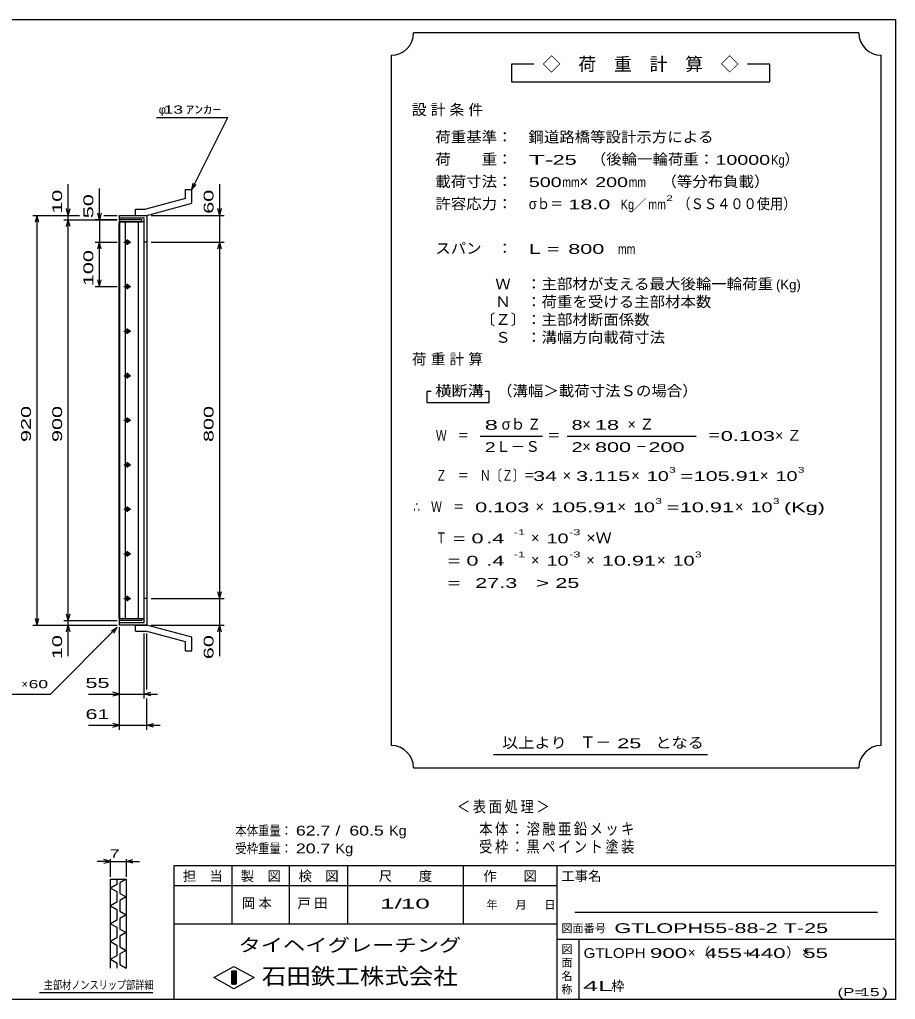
# Model space of a CAD drawing. Units: millimetres, scale not verified. Extents: x -1820 to 1731, y -1282 to 1054.
# Drawn here: x -235 to 1731, y -1146 to 1054 of the extents above; entities that cross this region are included whole.
import ezdxf
from ezdxf.enums import TextEntityAlignment as Align

# ---------------------------------------------------------------- set-up
doc = ezdxf.new("R2010")
doc.units = ezdxf.units.MM
doc.header["$LTSCALE"] = 10
for name, color, linetype, lineweight in [('0_2', 150, 'Continuous', 25), ('16', 3, 'Continuous', 25), ('19', 6, 'Continuous', 25), ('22', 2, 'Continuous', 25), ('32', 4, 'Continuous', 25)]:
    doc.layers.add(name, color=color, linetype=linetype, lineweight=lineweight)
doc.styles.add('ベクトル', font='')
doc.styles.get('ベクトル').set_extended_font_data('ベクトル')

msp = doc.modelspace()

# ---------------------------------------------------------------- linework, layer by layer
at = {"layer": '0_2'}
for p, q in [((-1729, 1053.5), (1731, 1053.5)), ((1731, 1053.5), (1731, -1146.5)), ((1731, -846.5), (111, -846.5)), ((111, -846.5), (111, -1146.5)), ((241, -846.5), (241, -976.5)), ((371, -976.5), (371, -846.5)), ((501, -846.5), (501, -976.5)), ((761, -976.5), (761, -846.5)), ((971, -846.5), (971, -1146.5)), ((971, -891.5), (111, -891.5)), ((1691, -951.5), (1011, -951.5)), ((111, -976.5), (971, -976.5)), ((971, -1011.5), (1731, -1011.5)), ((1021, -1146.5), (1021, -1011.5)), ((201, -1097.5), (246, -1072.5)), ((246, -1072.5), (291, -1097.5)), ((246, -1122.5), (201, -1097.5)), ((241, -1082.5), (251, -1082.5)), ((241, -1112.5), (241, -1082.5)), ((241, -1082.5), (243, -1082.5)), ((243, -1082.5), (243, -1112.5)), ((245, -1112.5), (245, -1082.5)), ((245, -1082.5), (247, -1082.5)), ((291, -1097.5), (246, -1122.5)), ((247, -1082.5), (247, -1112.5)), ((249, -1112.5), (249, -1082.5)), ((249, -1082.5), (251, -1082.5)), ((251, -1082.5), (251, -1112.5)), ((251, -1082.5), (251, -1112.5)), ((251, -1112.5), (241, -1112.5)), ((243, -1112.5), (245, -1112.5)), ((247, -1112.5), (249, -1112.5)), ((1731, -1146.5), (-1729, -1146.5))]:
    msp.add_line(p, q, dxfattribs=at)
at = {"layer": '16'}
for p, q in [((-11.7, -291.5), (-11.7, 599.5)), ((-11.7, 599.5), (-11, 599.5)), ((39, 604), (-11, 604)), ((-11, 604), (-11, 599.5)), ((-11, 599.5), (39, 599.5)), ((-11, 599.5), (-11, -291.5)), ((44, 599.5), (-11, 599.5)), ((1.5, 599.5), (1.5, -291.5)), ((31.5, -291.5), (31.5, 599.5)), ((39, 599.5), (39, 604)), ((44, -291.5), (44, 599.5)), ((-1.5, 554), (14.5, 554)), ((8.5, 557), (4.5, 557)), ((4.5, 551), (8.5, 551)), ((6.5, 560), (6.5, 548)), ((-1.5, 454), (14.5, 454)), ((8.5, 457), (4.5, 457)), ((4.5, 451), (8.5, 451)), ((6.5, 460), (6.5, 448)), ((-1.5, 354), (14.5, 354)), ((8.5, 357), (4.5, 357)), ((6.5, 360), (6.5, 348)), ((4.5, 351), (8.5, 351)), ((-1.5, 254), (14.5, 254)), ((8.5, 257), (4.5, 257)), ((4.5, 251), (8.5, 251)), ((6.5, 260), (6.5, 248)), ((-1.5, 154), (14.5, 154)), ((8.5, 157), (4.5, 157)), ((6.5, 160), (6.5, 148)), ((4.5, 151), (8.5, 151)), ((-1.5, 54), (14.5, 54)), ((8.5, 57), (4.5, 57)), ((4.5, 51), (8.5, 51)), ((6.5, 60), (6.5, 48)), ((8.5, -43), (4.5, -43)), ((6.5, -40), (6.5, -52)), ((-1.5, -46), (14.5, -46)), ((4.5, -49), (8.5, -49)), ((-1.5, -146), (14.5, -146)), ((8.5, -143), (4.5, -143)), ((4.5, -149), (8.5, -149)), ((6.5, -140), (6.5, -152)), ((6.5, -240), (6.5, -252)), ((-1.5, -246), (14.5, -246)), ((8.5, -243), (4.5, -243)), ((4.5, -249), (8.5, -249)), ((-11, -291.5), (-11.7, -291.5)), ((-11, -291.5), (39, -291.5)), ((-11, -296), (-11, -291.5)), ((-11, -291.5), (44, -291.5)), ((39, -296), (-11, -296)), ((39, -291.5), (39, -296))]:
    msp.add_line(p, q, dxfattribs=at)
for centre, radius, start, end in [((4.5, 554), 3, 90, 270), ((6.5, 554), 4, 46.6, 133.4), ((6.5, 554), 4, 226.6, 313.4), ((8.5, 554), 3, 270, 90), ((4.5, 454), 3, 90, 270), ((6.5, 454), 4, 46.6, 133.4), ((6.5, 454), 4, 226.6, 313.4), ((8.5, 454), 3, 270, 90), ((4.5, 354), 3, 90, 270), ((6.5, 354), 4, 46.6, 133.4), ((8.5, 354), 3, 270, 90), ((6.5, 354), 4, 226.6, 313.4), ((4.5, 254), 3, 90, 270), ((6.5, 254), 4, 46.6, 133.4), ((6.5, 254), 4, 226.6, 313.4), ((8.5, 254), 3, 270, 90), ((4.5, 154), 3, 90, 270), ((6.5, 154), 4, 46.6, 133.4), ((8.5, 154), 3, 270, 90), ((6.5, 154), 4, 226.6, 313.4), ((4.5, 54), 3, 90, 270), ((6.5, 54), 4, 46.6, 133.4), ((6.5, 54), 4, 226.6, 313.4), ((8.5, 54), 3, 270, 90), ((4.5, -46), 3, 90, 270), ((6.5, -46), 4, 46.6, 133.4), ((8.5, -46), 3, 270, 90), ((6.5, -46), 4, 226.6, 313.4), ((4.5, -146), 3, 90, 270), ((6.5, -146), 4, 46.6, 133.4), ((6.5, -146), 4, 226.6, 313.4), ((8.5, -146), 3, 270, 90), ((6.5, -246), 4, 46.6, 133.4), ((4.5, -246), 3, 90, 270), ((6.5, -246), 4, 226.6, 313.4), ((8.5, -246), 3, 270, 90)]:
    msp.add_arc(centre, radius, start, end, dxfattribs=at)
at = {"layer": '19'}
for p, q in [((137, 672), (151, 672)), ((137, 652), (137, 672)), ((151, 641), (151, 672)), ((137, 652), (48, 628)), ((50, 614), (151, 641)), ((25, 628), (48, 628)), ((25, 614), (25, 628)), ((-11, 604), (-11, 614)), ((-11, 614), (49, 614)), ((44, 608), (-11, 608)), ((25, 614), (50, 614)), ((44, -300), (44, 608)), ((49, 614), (50, 613)), ((50, 613), (50, -305)), ((50, 554), (44, 554)), ((50, -246), (44, -246)), ((-11, -306), (-11, -296)), ((-11, -300), (44, -300)), ((49, -306), (-11, -306)), ((25, -306), (50, -306)), ((25, -320), (25, -306)), ((50, -305), (49, -306)), ((151, -333), (50, -306)), ((25, -320), (48, -320)), ((137, -344), (48, -320)), ((137, -364), (137, -344)), ((151, -364), (151, -333)), ((137, -364), (151, -364))]:
    msp.add_line(p, q, dxfattribs=at)
at = {"layer": '22', "color": 4}
for p, q in [((1649, 1023.5), (649, 1023.5)), ((599, 973.5), (599, -576.5)), ((1699, -576.5), (1699, 973.5)), ((919, 953.5), (869, 953.5)), ((869, 953.5), (869, 913.5)), ((1449, 953.5), (1399, 953.5)), ((1449, 913.5), (1449, 953.5)), ((869, 913.5), (1449, 913.5)), ((72, 834), (232, 834)), ((151, 672), (232, 834)), ((-126, 614), (-126, 684)), ((151, 672), (154, 686.6)), ((151, 672), (161, 683)), ((214, 614), (214, 684)), ((-56, 604), (-56, 674)), ((-126, 614), (-130, 629)), ((-126, 614), (-122, 629)), ((-56, 604), (-60, 619)), ((-52, 619), (-56, 604)), ((214, 614), (210, 629)), ((214, 614), (218, 629)), ((-206, 614), (-101, 614)), ((-200, 599), (-196, 614)), ((-192, 599), (-196, 614)), ((-196, -306), (-196, 614)), ((-136, 614), (-101, 614)), ((-136, 604), (-16, 604)), ((-130, 589), (-126, 604)), ((-126, 604), (-126, 614)), ((-122, 589), (-126, 604)), ((-126, -296), (-126, 604)), ((-16, 604), (-66, 604)), ((-56, 604), (-56, 554)), ((-46, 614), (-16, 614)), ((-46, 614), (-16, 614)), ((60, 614), (224, 614)), ((214, 554), (214, 614)), ((-66, 554), (-16, 554)), ((-60, 539), (-56, 554)), ((-52, 539), (-56, 554)), ((-56, 454), (-56, 554)), ((60, 554), (224, 554)), ((210, 539), (214, 554)), ((218, 539), (214, 554)), ((214, -246), (214, 554)), ((-56, 454), (-60, 469)), ((-56, 454), (-52, 469)), ((-66, 454), (-16, 454)), ((689, 218.5), (679, 218.5)), ((679, 218.5), (679, 193.5)), ((819, 218.5), (809, 218.5)), ((819, 193.5), (819, 218.5)), ((679, 193.5), (819, 193.5)), ((799, 118.5), (939, 118.5)), ((994, 118.5), (1284, 118.5)), ((214, -246), (210, -231)), ((214, -246), (218, -231)), ((60, -246), (224, -246)), ((214, -306), (214, -246)), ((-126, -296), (-130, -281)), ((-126, -296), (-122, -281)), ((-206, -306), (-16, -306)), ((-196, -306), (-200, -291)), ((-196, -306), (-192, -291)), ((-136, -296), (-16, -296)), ((-136, -306), (-16, -306)), ((-130, -321), (-126, -306)), ((-126, -306), (-126, -296)), ((-122, -321), (-126, -306)), ((-126, -376), (-126, -306)), ((60, -306), (224, -306)), ((210, -321), (214, -306)), ((218, -321), (214, -306)), ((214, -376), (214, -306)), ((-166, -461), (-16, -311)), ((-29, -319), (-16, -311)), ((-24, -324), (-16, -311)), ((-11, -471), (-11, -311)), ((-11, -541), (-11, -311)), ((44, -471), (44, -325)), ((50, -451), (50, -325)), ((-366, -461), (-166, -461)), ((-81, -461), (-11, -461)), ((-11, -461), (-26, -457)), ((-26, -465), (-11, -461)), ((-11, -461), (44, -461)), ((44, -461), (59, -457)), ((59, -465), (44, -461)), ((44, -461), (74, -461)), ((50, -541), (50, -471)), ((-11, -531), (-26, -527)), ((50, -531), (65, -527)), ((-81, -531), (-11, -531)), ((-26, -535), (-11, -531)), ((-11, -531), (50, -531)), ((65, -535), (50, -531)), ((50, -531), (80, -531)), ((829, -596.5), (1309, -596.5)), ((649, -626.5), (1649, -626.5))]:
    msp.add_line(p, q, dxfattribs=at)
for centre, start, end in [((599, 1023.5), 270, 0), ((1699, 1023.5), 180, 270), ((599, -626.5), 0, 90), ((1699, -626.5), 90, 180)]:
    msp.add_arc(centre, 50, start, end, dxfattribs=at)
at = {"layer": '32'}
for p, q in [((-31, -836.5), (-46, -832.5)), ((-31, -871.5), (-31, -831.5)), ((4, -831.5), (4, -871.5)), ((4, -836.5), (19, -832.5)), ((-31, -836.5), (-61, -836.5)), ((-46, -840.5), (-31, -836.5)), ((-31, -836.5), (4, -836.5)), ((19, -840.5), (4, -836.5)), ((4, -836.5), (34, -836.5)), ((-31, -876.5), (4, -876.5)), ((-31, -1076.5), (-31, -876.5)), ((-17, -876.5), (-17, -888.5)), ((4, -876.5), (-10, -884.5)), ((4, -876.5), (4, -1076.5)), ((-17, -888.5), (-31, -896.5)), ((-31, -896.5), (-17, -904.5)), ((-10, -884.5), (-10, -908.5)), ((-17, -904.5), (-17, -928.5)), ((-10, -908.5), (4, -916.5)), ((4, -916.5), (-10, -924.5)), ((-17, -928.5), (-31, -936.5)), ((-31, -936.5), (-17, -944.5)), ((-17, -944.5), (-17, -968.5)), ((-10, -924.5), (-10, -948.5)), ((-10, -948.5), (4, -956.5)), ((4, -956.5), (-10, -964.5)), ((-10, -964.5), (-10, -988.5)), ((-17, -968.5), (-31, -976.5)), ((-31, -976.5), (-17, -984.5)), ((-17, -984.5), (-17, -1008.5)), ((-10, -988.5), (4, -996.5)), ((-17, -1008.5), (-31, -1016.5)), ((4, -996.5), (-10, -1004.5)), ((-10, -1004.5), (-10, -1028.5)), ((-31, -1016.5), (-17, -1024.5)), ((-17, -1024.5), (-17, -1048.5)), ((-10, -1028.5), (4, -1036.5)), ((-17, -1048.5), (-31, -1056.5)), ((4, -1036.5), (-10, -1044.5)), ((-10, -1044.5), (-10, -1068.5)), ((-31, -1056.5), (-17, -1064.5)), ((-17, -1064.5), (-17, -1076.5)), ((-10, -1068.5), (4, -1076.5)), ((64, -1131.5), (-191, -1131.5))]:
    msp.add_line(p, q, dxfattribs=at)

# ---------------------------------------------------------------- texts
at = {"layer": '0_2', "style": 'ベクトル'}
for s, height, p in [('担\u3000当', 21.99, (131, -869.5)), ('製\u3000図', 21.99, (261, -869.5)), ('検\u3000図', 21.99, (391, -869.5)), ('尺\u3000\u3000度', 21.99, (571, -869.5)), ('作\u3000\u3000図', 21.99, (806, -869.5)), ('工事名', 21.99, (981, -869.5)), ('年', 18.3, (813, -934)), ('月', 18.3, (878, -934)), ('日', 18.3, (943, -934)), ('図面番号', 18.33, (981, -987)), ('図', 18.3, (981, -1034)), ('面', 18.3, (981, -1064)), ('名', 18.3, (981, -1094)), ('称', 18.3, (981, -1124))]:
    msp.add_text(s, height=height, dxfattribs=at).set_placement(p, align=Align.MIDDLE_LEFT)
at = {"layer": '0_2', "color": 222, "style": 'ベクトル'}
for s, height, width, p in [('タイヘイグレーチング', 29.33, 1.25, (256, -1024.5)), ('石田鉄工株式会社', 36.66, 1.1, (308.5, -1094.5))]:
    msp.add_text(s, height=height, dxfattribs=dict(at, width=width)).set_placement(p, align=Align.MIDDLE_LEFT)
at = {"layer": '22', "style": 'ベクトル'}
for s, height, p in [('◇\u3000荷\u3000重\u3000計\u3000算\u3000◇', 29.33, (939, 953.5)), ('φ', 18.3, (77, 851.5)), ('）', 24.2, (1482, 740)), ('×', 24.2, (1022, 690)), ('／', 22, (1141.5, 638.5)), ('(Kg)', 21.99, (1463, 458.5)), ('σｂ', 24.19, (847, 145)), ('×', 24.2, (1028, 145)), ('Ｌ－Ｓ', 24.19, (834, 95)), ('×', 24.2, (1028, 95)), ('×', 24.2, (984, 30)), ('×', 24.2, (1138, 30)), ('×', 24.2, (1427, 30)), ('×', 24.2, (923, -40)), ('×', 24.2, (1107, -40)), ('×', 24.2, (1371, -40)), ('×', 24.2, (913, -110)), ('×', 24.2, (913, -160)), ('×', 24.2, (1037, -160)), ('×', 24.2, (1196, -160)), ('×', 18.3, (-231, -438.5)), ('Ｔ－', 25.66, (1023, -569)), ('枠', 22, (1093, -1116.5))]:
    msp.add_text(s, height=height, dxfattribs=at).set_placement(p, align=Align.MIDDLE_LEFT)
for s, height, width, p in [(' 13 ', 18.33, 1.6, (77, 851.5)), ('ｱﾝｶｰ', 18.33, 1.6, (137, 851.5)), ('荷重基準：\u3000', 24.19, 1.05, (698, 790)), ('鋼道路橋等設計示方による', 24.19, 1.05, (907, 790)), ('荷\u3000\u3000重：\u3000', 24.19, 1.05, (698, 740)), ('T-', 21.99, 2, (908, 738.5)), (' 25 ', 21.99, 1.65, (948, 738.5)), ('（後輪一輪荷重：', 24.19, 1.05, (1047, 740)), ('10000', 21.99, 1.5, (1327, 738.5)), ('Kg', 21.99, 0.85, (1452, 738.5)), ('載荷寸法：\u3000', 24.19, 1.05, (698, 690)), ('\u3000（等分布負載）', 24.19, 1.05, (1171, 690)), ('500', 21.99, 1.5, (908, 688.5)), ('mm', 21.99, 0.8, (983, 688.5)), ('200', 21.99, 1.5, (1057, 688.5)), ('mm', 21.99, 0.8, (1132, 688.5)), ('許容応力：\u3000', 24.19, 1.05, (698, 640)), ('σｂ＝', 24.19, 0.9, (908, 640)), (' 18.0', 21.99, 1.65, (983, 638.5)), ('Kg', 21.99, 0.85, (1114, 638.5)), ('mm', 21.99, 0.8, (1176.5, 638.5)), ('2', 13.2, 1.5, (1216.5, 652.5)), ('（ＳＳ４００使用）', 24.19, 0.9, (1241.5, 640)), ('スパン\u3000：\u3000', 24.19, 1.05, (698, 540)), ('L =', 21.99, 1.65, (908, 538.5)), (' 800 ', 21.99, 1.65, (983, 538.5)), ('mm', 21.99, 0.8, (1108, 538.5)), ('\u3000Ｗ\u3000：主部材が支える最大後輪一輪荷重', 24.19, 1.05, (798, 460)), ('\u3000Ｎ\u3000：荷重を受ける主部材本数', 24.19, 1.05, (798, 420)), ('〔Ｚ〕：主部材断面係数', 24.19, 1.05, (798, 380)), ('\u3000Ｓ\u3000：溝幅方向載荷寸法', 24.19, 1.05, (798, 340)), ('横断溝', 24.19, 1.1, (698, 220)), ('\u3000（溝幅＞載荷寸法Ｓの場合）', 24.19, 1.05, (802, 220)), ('8', 22, 1.8, (809, 143.5)), ('Ｚ', 24.2, 0.9, (905, 145)), ('8', 22, 1.5, (1004, 143.5)), (' 18 ', 21.99, 1.65, (1043, 143.5)), ('Ｗ\u3000＝', 24.19, 0.75, (699, 120)), ('＝', 24.2, 0.9, (949, 120)), ('＝', 24.2, 0.9, (1309, 120)), ('0.103', 21.99, 1.65, (1339, 118.5)), ('2', 22, 1.5, (809, 93.5)), ('2', 22, 1.5, (1004, 93.5)), (' 800 ', 21.99, 1.65, (1043, 93.5)), ('－', 24.2, 0.75, (1148, 95)), (' 200 ', 21.99, 1.65, (1163, 93.5)), ('Ｚ\u3000＝\u3000Ｎ〔Ｚ〕＝', 24.19, 0.75, (699, 30)), ('3', 13.2, 1.5, (1223, 42.5)), ('3', 13.2, 1.5, (1512, 42.5)), (' 34 ', 21.99, 1.65, (904, 28.5)), ('3.115', 21.99, 1.65, (1014, 28.5)), ('10', 21.99, 1.5, (1173, 28.5)), ('=', 22, 1.7, (1248, 28.5)), ('105.91', 21.99, 1.65, (1278, 28.5)), ('10', 21.99, 1.5, (1462, 28.5)), ('3', 13.2, 1.5, (1192, -27.5)), ('3', 13.2, 1.5, (1456, -27.5)), ('∴\u3000Ｗ\u3000＝', 24.19, 0.75, (649, -40)), (' 0.103', 21.99, 1.65, (774, -41.5)), ('105.91', 21.99, 1.65, (958, -41.5)), ('10', 21.99, 1.5, (1142, -41.5)), ('=', 22, 1.7, (1217, -41.5)), ('10.91', 21.99, 1.65, (1247, -41.5)), ('10', 21.99, 1.5, (1406, -41.5)), ('(Kg)', 21.99, 1.65, (1481, -41.5)), ('Ｔ', 24.2, 0.75, (699, -110)), (' = 0', 21.99, 1.65, (724, -111.5)), (' .4 ', 21.99, 1.65, (799, -111.5)), ('-1', 13.2, 1.65, (874, -97.5)), ('10', 21.99, 1.5, (948, -111.5)), ('-3', 13.2, 1.65, (998, -97.5)), ('×Ｗ', 24.19, 1.1, (1037, -110)), ('  = 0', 21.99, 1.65, (699, -161.5)), (' .4 ', 21.99, 1.65, (799, -161.5)), ('-1', 13.2, 1.65, (874, -147.5)), ('10', 21.99, 1.5, (948, -161.5)), ('-3', 13.2, 1.65, (998, -147.5)), ('10.91', 21.99, 1.65, (1072, -161.5)), ('10', 21.99, 1.5, (1231, -161.5)), ('3', 13.2, 1.5, (1281, -147.5)), ('  =', 21.99, 1.65, (699, -211.5)), (' 27.3', 21.99, 1.65, (774, -211.5)), ('>', 22, 1.7, (924, -211.5)), (' 25 ', 21.99, 1.65, (954, -211.5)), (' 60 ', 18.33, 1.6, (-226, -438.5)), (' 55 ', 21.99, 1.65, (-101, -436)), (' 61 ', 21.99, 1.65, (-101, -506)), ('以上より\u3000', 24.19, 1.1, (848, -570)), (' 25 ', 21.99, 1.65, (1093, -571.5)), ('となる', 24.19, 1.1, (1192, -570)), ('本体重量：', 21.99, 0.85, (249, -767.5)), (' 62.7', 21.99, 1.35, (374, -767.5)), ('/', 22, 1.35, (474, -767.5)), (' 60.5', 21.99, 1.35, (494, -767.5)), ('Kg', 21.99, 1.1, (594, -767.5)), ('受枠重量：', 21.99, 0.85, (249, -807.5)), (' 20.7', 21.99, 1.35, (374, -807.5)), ('Kg', 21.99, 1.1, (474, -807.5)), ('1/', 21.99, 2, (574, -931.5)), (' 10 ', 21.99, 2, (604, -931.5)), ('GTLOPH55-88-2 T-25          ', 21.99, 1.65, (1100, -986.5)), ('GTLOPH', 21.99, 1.15, (1031, -1042.5)), (' 900 ', 21.99, 1.7, (1166.1, -1042.5)), (' 455 ', 21.99, 1.7, (1289.1, -1042.5)), (' 440 ', 21.99, 1.7, (1387.1, -1042.5)), (' 55 ', 21.99, 1.7, (1510.1, -1042.5)), ('+', 22, 1.3, (1388.1, -1042.5)), ('4L', 21.99, 2.05, (1030, -1116.5)), ('(P=', 18.33, 1.55, (1601, -1130)), (' 15 ', 18.33, 1.6, (1641, -1130)), (')', 18.3, 1.6, (1701, -1130))]:
    msp.add_text(s, height=height, dxfattribs=dict(at, width=width)).set_placement(p, align=Align.MIDDLE_LEFT)
at = {"layer": '22', "style": 'ベクトル', "width": 1.65}
for s, p in [(' 10 ', (-151, 604)), (' 60 ', (189, 604)), (' 50 ', (-81, 594)), (' 100 ', (-81, 441.5)), (' 920 ', (-221, 91.5)), (' 900 ', (-151, 91.5)), (' 800 ', (189, 91.5)), (' 10 ', (-151, -396)), (' 60 ', (189, -396))]:
    msp.add_text(s, height=21.99, rotation=90, dxfattribs=at).set_placement(p, align=Align.MIDDLE_LEFT)
at = {"layer": '22', "attachment_point": 4, "style": 'ベクトル'}
for s, insert, char_height in [('\\T1.28;設計条件', (645.5, 850), 24.19), ('\\T1.28;荷重計算', (645.5, 290), 24.19), ('\\T1.42;×Ｚ', (1129.5, 145), 24.19), ('\\T1.42;×Ｚ', (1460.5, 120), 24.19), ('\\T1.2;\\W0.85;＜表面処理＞', (746.5, -715), 25.66), ('\\T1.19;\\W0.85;本体：溶融亜鉛メッキ', (796.5, -765), 25.66), ('\\T1.19;\\W0.85;受枠：黒ペイント塗装', (796.5, -805), 25.66), ('\\T1.25;岡本\u3000', (263.5, -931.5), 21.99), ('\\T1.25;戸田\u3000', (388.5, -931.5), 21.99), ('\\T1.17;×（', (1265.1, -1042.5), 21.99), ('\\T1.17;）×', (1486.1, -1042.5), 21.99)]:
    msp.add_mtext(s, dxfattribs=dict(at, insert=insert, char_height=char_height))
at = {"layer": '32', "color": 2, "style": 'ベクトル'}
for s, width, p in [(' 7 ', 1.6, (-43.5, -819)), ('主部材ノンスリップ部詳細', 0.8, (-181, -1114))]:
    msp.add_text(s, height=18.33, dxfattribs=dict(at, width=width)).set_placement(p, align=Align.MIDDLE_LEFT)

doc.saveas('drawing.dxf')
